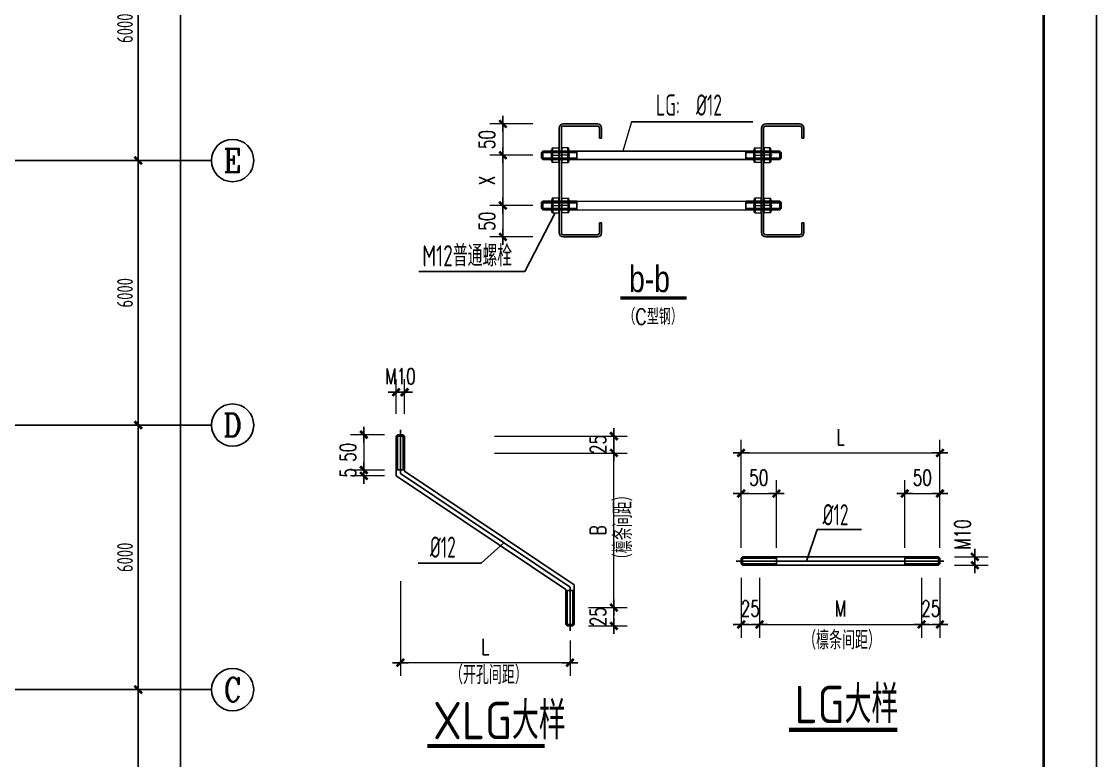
# Model space of a CAD drawing. Extents: x -1389621 to 57380, y -92505 to 283644.
# Drawn here: x -117136 to -92734, y 87460 to 104219 of the extents above; entities that cross this region are included whole.
import ezdxf
from ezdxf.enums import TextEntityAlignment as Align

# ---------------------------------------------------------------- set-up
doc = ezdxf.new("R2010")
doc.units = 0
doc.header["$LTSCALE"] = 100
doc.header["$MEASUREMENT"] = 0
for name, pattern in [('ACAD_ISO04W100', [30, 24, -3, 0, -3]), ('CENTER2', [28.575, 19.05, -3.175, 3.175, -3.175]), ('DOTE', [2.42, 2, -0.2, 0.02, -0.2])]:
    doc.linetypes.add(name, pattern=pattern)
doc.layers.get('0').update_dxf_attribs({"linetype": 'CONTINUOUS'})
doc.layers.get('Defpoints').update_dxf_attribs({"linetype": 'CONTINUOUS'})
for name, color, linetype in [('08', 3, 'CONTINUOUS'), ('AXIS', 3, 'CONTINUOUS'), ('AXIS_TEXT', 7, 'CONTINUOUS'), ('BORDER', 7, 'CONTINUOUS'), ('DIM', 3, 'CONTINUOUS'), ('DOTE', 1, 'DOTE'), ('TDB_中实线', 7, 'CONTINUOUS'), ('TDB_中心线', 4, 'ACAD_ISO04W100'), ('TDB_文字', 3, 'CONTINUOUS'), ('TDB_细实线', 1, 'CONTINUOUS')]:
    doc.layers.add(name, color=color, linetype=linetype)
doc.layers.add('PUB_TEXT', color=7, linetype='CONTINUOUS', lineweight=15)
doc.styles.add('_HZTXT', font='txt.shx', dxfattribs={"width": 0.7, "bigfont": 'HZTXT.shx'})
doc.styles.add('_TCH_AXIS', font='COMPLEX', dxfattribs={"bigfont": 'GBCBIG'})
doc.styles.add('COMPLEX', font='COMPLEX')
doc.styles.add('DIM_FONT', font='SIMPLEX', dxfattribs={"width": 0.7, "bigfont": 'GBCBIG'})
doc.styles.add('GBHZ', font='gbenor.shx', dxfattribs={"bigfont": 'gbcbig.shx'})
doc.styles.add('TDB_仿宋字', font='FSGB2312.ttf', dxfattribs={"width": 0.8})
doc.styles.add('TDB_尺寸文字', font='simplex.shx', dxfattribs={"width": 0.65, "bigfont": 'hzdx.shx'})
doc.styles.add('TDB_文字', font='gbxwxt.shx', dxfattribs={"width": 0.8, "bigfont": 'hzdx.shx'})
doc.styles.add('TSSD_Dimension', font='tssdeng.shx', dxfattribs={"width": 0.7, "bigfont": 'hztxt.shx'})
doc.styles.add('TSSD_REIN', font='Tssdeng.shx', dxfattribs={"width": 0.7, "bigfont": 'hztxt.shx'})
doc.dimstyles.new('dimn', dxfattribs={"dimtxt": 300, "dimasz": 1, "dimexe": 250, "dimexo": 300, "dimgap": 150, "dimtad": 1, "dimdec": 0, "dimzin": 0, "dimdsep": 46, "dimtxsty": 'DIM_FONT', "dimblk": '_DIMX', "dimcen": 1, "dimclrt": 7, "dimadec": 1, "dimazin": 0, "dimtfac": 1, "dimtdec": 0, "dimtix": 1, "dimtmove": 2, "dimatfit": 3, "dimfxl": 0, "dimtolj": 1, "dimtzin": 0, "dimarcsym": 0})
doc.dimstyles.new('TSSD_100_100', dxfattribs={"dimtxt": 300, "dimasz": 100, "dimexe": 100, "dimexo": 250, "dimgap": 100, "dimtad": 1, "dimdec": 0, "dimzin": 0, "dimdsep": 46, "dimtxsty": 'TSSD_Dimension', "dimblk": 'ARCHTICK', "dimblk1": 'ARCHTICK', "dimblk2": 'ARCHTICK', "dimcen": 0, "dimdle": 100, "dimclrt": 7, "dimadec": 0, "dimazin": 0, "dimtfac": 1, "dimtdec": 0, "dimtix": 1, "dimtmove": 2, "dimatfit": 3, "dimfxl": 0, "dimtolj": 1, "dimtzin": 0, "dimarcsym": 0})

# ---------------------------------------------------------------- blocks, each defined once
blk = doc.blocks.new('_ArchTick')
at = {"color": 0, "linetype": 'ByBlock'}
blk.add_lwpolyline([(-0.71, -0.71, 0.5, 0.5, 0), (0.71, 0.71, 0.5, 0.5, 0)], format="xyseb", dxfattribs=at)
blk = doc.blocks.new('*D140')
at = {"layer": 'Defpoints', "color": 0, "ltscale": 100}
for p in [(-116580, 89067), (-114487, 89067), (-116580, 83067)]:
    blk.add_point(p, dxfattribs=at)
at = {"layer": 'DIM', "color": 0, "lineweight": -2, "ltscale": 100}
for p, q in [((-114487, 82947), (-114487, 89187)), ((-116280, 89067), (-114367, 89067)), ((-116280, 83067), (-114367, 83067))]:
    blk.add_line(p, q, dxfattribs=at)
at = {"layer": 'DIM', "color": 0, "lineweight": -2, "ltscale": 100, "xscale": 120, "yscale": 120, "zscale": 120}
for p, rotation in [((-114487, 89067), 90), ((-114487, 83067), 270)]:
    blk.add_blockref('_ArchTick', p, dxfattribs=dict(at, rotation=rotation))
at = {"layer": 'DIM', "color": 7, "ltscale": 100, "insert": (-114787, 86067), "char_height": 360, "attachment_point": 5, "rotation": 90, "style": 'TSSD_Dimension'}
blk.add_mtext('\\A1;6000', dxfattribs=at)
blk = doc.blocks.new('*D141')
at = {"layer": 'Defpoints', "color": 0, "ltscale": 100}
for p in [(-116580, 95067), (-114487, 95067), (-116580, 89067)]:
    blk.add_point(p, dxfattribs=at)
at = {"layer": 'DIM', "color": 0, "lineweight": -2, "ltscale": 100}
for p, q in [((-114487, 88947), (-114487, 95187)), ((-116280, 95067), (-114367, 95067)), ((-116280, 89067), (-114367, 89067))]:
    blk.add_line(p, q, dxfattribs=at)
at = {"layer": 'DIM', "color": 0, "lineweight": -2, "ltscale": 100, "xscale": 120, "yscale": 120, "zscale": 120}
for p, rotation in [((-114487, 95067), 90), ((-114487, 89067), 270)]:
    blk.add_blockref('_ArchTick', p, dxfattribs=dict(at, rotation=rotation))
at = {"layer": 'DIM', "color": 7, "ltscale": 100, "insert": (-114787, 92067), "char_height": 360, "attachment_point": 5, "rotation": 90, "style": 'TSSD_Dimension'}
blk.add_mtext('\\A1;6000', dxfattribs=at)
blk = doc.blocks.new('*D142')
at = {"layer": 'Defpoints', "color": 0, "ltscale": 100}
for p in [(-116580, 101067), (-114487, 101067), (-116580, 95067)]:
    blk.add_point(p, dxfattribs=at)
at = {"layer": 'DIM', "color": 0, "lineweight": -2, "ltscale": 100}
for p, q in [((-116280, 101067), (-114367, 101067)), ((-114487, 94947), (-114487, 101187)), ((-116280, 95067), (-114367, 95067))]:
    blk.add_line(p, q, dxfattribs=at)
at = {"layer": 'DIM', "color": 0, "lineweight": -2, "ltscale": 100, "xscale": 120, "yscale": 120, "zscale": 120}
for p, rotation in [((-114487, 101067), 90), ((-114487, 95067), 270)]:
    blk.add_blockref('_ArchTick', p, dxfattribs=dict(at, rotation=rotation))
at = {"layer": 'DIM', "color": 7, "ltscale": 100, "insert": (-114787, 98067), "char_height": 360, "attachment_point": 5, "rotation": 90, "style": 'TSSD_Dimension'}
blk.add_mtext('\\A1;6000', dxfattribs=at)
blk = doc.blocks.new('*D143')
at = {"layer": 'Defpoints', "color": 0, "ltscale": 100}
for p in [(-116580, 107067), (-114487, 107067), (-116580, 101067)]:
    blk.add_point(p, dxfattribs=at)
at = {"layer": 'DIM', "color": 0, "lineweight": -2, "ltscale": 100}
for p, q in [((-114487, 100947), (-114487, 107187)), ((-116280, 107067), (-114367, 107067)), ((-116280, 101067), (-114367, 101067))]:
    blk.add_line(p, q, dxfattribs=at)
at = {"layer": 'DIM', "color": 0, "lineweight": -2, "ltscale": 100, "xscale": 120, "yscale": 120, "zscale": 120}
for p, rotation in [((-114487, 107067), 90), ((-114487, 101067), 270)]:
    blk.add_blockref('_ArchTick', p, dxfattribs=dict(at, rotation=rotation))
at = {"layer": 'DIM', "color": 7, "ltscale": 100, "insert": (-114787, 104067), "char_height": 360, "attachment_point": 5, "rotation": 90, "style": 'TSSD_Dimension'}
blk.add_mtext('\\A1;6000', dxfattribs=at)
blk = doc.blocks.new('*D151')
at = {"layer": 'Defpoints', "color": 0, "ltscale": 100}
for p in [(-116820, 149067), (-113527, 149067), (-116820, 77067)]:
    blk.add_point(p, dxfattribs=at)
at = {"layer": 'DIM', "color": 0, "lineweight": -2, "ltscale": 100}
for p, q in [((-113527, 76947), (-113527, 149187)), ((-116520, 149067), (-113407, 149067)), ((-116520, 77067), (-113407, 77067))]:
    blk.add_line(p, q, dxfattribs=at)
at = {"layer": 'DIM', "color": 0, "lineweight": -2, "ltscale": 100, "xscale": 120, "yscale": 120, "zscale": 120}
for p, rotation in [((-113527, 149067), 90), ((-113527, 77067), 270)]:
    blk.add_blockref('_ArchTick', p, dxfattribs=dict(at, rotation=rotation))
at = {"layer": 'DIM', "color": 7, "ltscale": 100, "insert": (-113827, 113067), "char_height": 360, "attachment_point": 5, "rotation": 90, "style": 'TSSD_Dimension'}
blk.add_mtext('\\A1;72000', dxfattribs=at)
blk = doc.blocks.new('_AXISO')
blk.add_circle((0, 0), 0.5)
at = {"layer": 'AXIS_TEXT', "style": 'COMPLEX', "width": 1.041667}
blk.add_attdef('A', text='', height=0.56, dxfattribs=at).set_placement((-0.25, -0.28), (0.25, -0.28), align=Align.FIT)
blk = doc.blocks.new('_DIMX')
blk.add_line((-150, 0), (150, 0))
at = {"const_width": 50}
blk.add_lwpolyline([(-70, -70), (70, 70)], dxfattribs=at)
blk = doc.blocks.new('*D2134')
at = {"layer": 'AXIS', "color": 0, "linetype": 'Continuous', "lineweight": -2, "ltscale": 100}
for p, q in [((643758, -417206), (643758, -415927)), ((644425, -417206), (644425, -415927)), ((643757, -416177), (643756, -416177)), ((643758, -416177), (644425, -416177)), ((644426, -416177), (644427, -416177))]:
    blk.add_line(p, q, dxfattribs=at)
at = {"layer": 'Defpoints', "color": 0, "linetype": 'Continuous', "ltscale": 100}
for p in [(644425, -416177), (643758, -417506), (644425, -417506)]:
    blk.add_point(p, dxfattribs=at)
at = {"layer": 'AXIS', "color": 0, "linetype": 'Continuous', "lineweight": -2, "ltscale": 100, "xscale": 1.00005, "yscale": 1.00005, "zscale": 1.00005}
blk.add_blockref('_DIMX', (643758, -416177), dxfattribs=at)
at = {"layer": 'AXIS', "color": 0, "linetype": 'Continuous', "lineweight": -2, "ltscale": 100, "xscale": 1.00005, "yscale": 1.00005, "zscale": 1.00005, "rotation": 180}
blk.add_blockref('_DIMX', (644425, -416177), dxfattribs=at)
at = {"layer": 'AXIS', "color": 7, "linetype": 'Continuous', "ltscale": 100, "insert": (644092, -415877), "char_height": 300, "attachment_point": 5, "style": 'DIM_FONT'}
blk.add_mtext('\\A1;50', dxfattribs=at)
blk = doc.blocks.new('*D2135')
at = {"layer": 'AXIS', "color": 0, "linetype": 'Continuous', "lineweight": -2, "ltscale": 100}
for p, q in [((643758, -416440), (643758, -415161)), ((647518, -416440), (647518, -415161)), ((643759, -415411), (647517, -415411))]:
    blk.add_line(p, q, dxfattribs=at)
at = {"layer": 'Defpoints', "color": 0, "linetype": 'Continuous', "ltscale": 100}
for p in [(647518, -415411), (643758, -416740), (647518, -416740)]:
    blk.add_point(p, dxfattribs=at)
at = {"layer": 'AXIS', "color": 0, "linetype": 'Continuous', "lineweight": -2, "ltscale": 100, "xscale": 1.00005, "yscale": 1.00005, "zscale": 1.00005, "rotation": 180}
blk.add_blockref('_DIMX', (643758, -415411), dxfattribs=at)
at = {"layer": 'AXIS', "color": 0, "linetype": 'Continuous', "lineweight": -2, "ltscale": 100, "xscale": 1.00005, "yscale": 1.00005, "zscale": 1.00005}
blk.add_blockref('_DIMX', (647518, -415411), dxfattribs=at)
at = {"layer": 'AXIS', "color": 7, "linetype": 'Continuous', "ltscale": 100, "insert": (645638, -415111), "char_height": 300, "attachment_point": 5, "style": 'DIM_FONT'}
blk.add_mtext('\\A1;L', dxfattribs=at)
blk = doc.blocks.new('*D2136')
at = {"layer": 'AXIS', "color": 0, "linetype": 'Continuous', "lineweight": -2, "ltscale": 100}
for p, q in [((646851, -417206), (646851, -415927)), ((647518, -417206), (647518, -415927)), ((646850, -416177), (646849, -416177)), ((646851, -416177), (647518, -416177)), ((647519, -416177), (647520, -416177))]:
    blk.add_line(p, q, dxfattribs=at)
at = {"layer": 'Defpoints', "color": 0, "linetype": 'Continuous', "ltscale": 100}
for p in [(647518, -416177), (646851, -417506), (647518, -417506)]:
    blk.add_point(p, dxfattribs=at)
at = {"layer": 'AXIS', "color": 0, "linetype": 'Continuous', "lineweight": -2, "ltscale": 100, "xscale": 1.00005, "yscale": 1.00005, "zscale": 1.00005}
blk.add_blockref('_DIMX', (646851, -416177), dxfattribs=at)
at = {"layer": 'AXIS', "color": 0, "linetype": 'Continuous', "lineweight": -2, "ltscale": 100, "xscale": 1.00005, "yscale": 1.00005, "zscale": 1.00005, "rotation": 180}
blk.add_blockref('_DIMX', (647518, -416177), dxfattribs=at)
at = {"layer": 'AXIS', "color": 7, "linetype": 'Continuous', "ltscale": 100, "insert": (647184, -415877), "char_height": 300, "attachment_point": 5, "style": 'DIM_FONT'}
blk.add_mtext('\\A1;50', dxfattribs=at)
blk = doc.blocks.new('*D2137')
at = {"layer": 'AXIS', "color": 0, "linetype": 'Continuous', "lineweight": -2, "ltscale": 100}
for p, q in [((643758, -417767), (643758, -418901)), ((644105, -417767), (644105, -418901)), ((643757, -418651), (643756, -418651)), ((643758, -418651), (644105, -418651)), ((644106, -418651), (644107, -418651))]:
    blk.add_line(p, q, dxfattribs=at)
at = {"layer": 'Defpoints', "color": 0, "linetype": 'Continuous', "ltscale": 100}
for p in [(643758, -417467), (644105, -417467), (644105, -418651)]:
    blk.add_point(p, dxfattribs=at)
at = {"layer": 'AXIS', "color": 0, "linetype": 'Continuous', "lineweight": -2, "ltscale": 100, "xscale": 1.00005, "yscale": 1.00005, "zscale": 1.00005}
blk.add_blockref('_DIMX', (643758, -418651), dxfattribs=at)
at = {"layer": 'AXIS', "color": 0, "linetype": 'Continuous', "lineweight": -2, "ltscale": 100, "xscale": 1.00005, "yscale": 1.00005, "zscale": 1.00005, "rotation": 180}
blk.add_blockref('_DIMX', (644105, -418651), dxfattribs=at)
at = {"layer": 'AXIS', "color": 7, "linetype": 'Continuous', "ltscale": 100, "insert": (643932, -418351), "char_height": 300, "attachment_point": 5, "style": 'DIM_FONT'}
blk.add_mtext('\\A1;25', dxfattribs=at)
blk = doc.blocks.new('*D2138')
at = {"layer": 'AXIS', "color": 0, "linetype": 'Continuous', "lineweight": -2, "ltscale": 100}
for p, q in [((644105, -417767), (644105, -418901)), ((647171, -417767), (647171, -418901)), ((644106, -418651), (647170, -418651))]:
    blk.add_line(p, q, dxfattribs=at)
at = {"layer": 'Defpoints', "color": 0, "linetype": 'Continuous', "ltscale": 100}
for p in [(644105, -417467), (647171, -417467), (647171, -418651)]:
    blk.add_point(p, dxfattribs=at)
at = {"layer": 'AXIS', "color": 0, "linetype": 'Continuous', "lineweight": -2, "ltscale": 100, "xscale": 1.00005, "yscale": 1.00005, "zscale": 1.00005, "rotation": 180}
blk.add_blockref('_DIMX', (644105, -418651), dxfattribs=at)
at = {"layer": 'AXIS', "color": 0, "linetype": 'Continuous', "lineweight": -2, "ltscale": 100, "xscale": 1.00005, "yscale": 1.00005, "zscale": 1.00005}
blk.add_blockref('_DIMX', (647171, -418651), dxfattribs=at)
at = {"layer": 'AXIS', "color": 7, "linetype": 'Continuous', "ltscale": 100, "insert": (645638, -418351), "char_height": 300, "attachment_point": 5, "style": 'DIM_FONT'}
blk.add_mtext('\\A1;M', dxfattribs=at)
blk = doc.blocks.new('*D2139')
at = {"layer": 'AXIS', "color": 0, "linetype": 'Continuous', "lineweight": -2, "ltscale": 100}
for p, q in [((647171, -417767), (647171, -418901)), ((647518, -417767), (647518, -418901)), ((647170, -418651), (647169, -418651)), ((647171, -418651), (647518, -418651)), ((647519, -418651), (647520, -418651))]:
    blk.add_line(p, q, dxfattribs=at)
at = {"layer": 'Defpoints', "color": 0, "linetype": 'Continuous', "ltscale": 100}
for p in [(647171, -417467), (647518, -417467), (647518, -418651)]:
    blk.add_point(p, dxfattribs=at)
at = {"layer": 'AXIS', "color": 0, "linetype": 'Continuous', "lineweight": -2, "ltscale": 100, "xscale": 1.00005, "yscale": 1.00005, "zscale": 1.00005}
blk.add_blockref('_DIMX', (647171, -418651), dxfattribs=at)
at = {"layer": 'AXIS', "color": 0, "linetype": 'Continuous', "lineweight": -2, "ltscale": 100, "xscale": 1.00005, "yscale": 1.00005, "zscale": 1.00005, "rotation": 180}
blk.add_blockref('_DIMX', (647518, -418651), dxfattribs=at)
at = {"layer": 'AXIS', "color": 7, "linetype": 'Continuous', "ltscale": 100, "insert": (647344, -418351), "char_height": 300, "attachment_point": 5, "style": 'DIM_FONT'}
blk.add_mtext('\\A1;25', dxfattribs=at)
blk = doc.blocks.new('*D2140')
at = {"layer": 'AXIS', "color": 0, "linetype": 'Continuous', "lineweight": -2, "ltscale": 100}
for p, q in [((647791, -417373), (648427, -417373)), ((648177, -417372), (648177, -417371)), ((648177, -417373), (648177, -417533)), ((647791, -417533), (648427, -417533)), ((648177, -417534), (648177, -417535))]:
    blk.add_line(p, q, dxfattribs=at)
at = {"layer": 'Defpoints', "color": 0, "linetype": 'Continuous', "ltscale": 100}
for p in [(647491, -417373), (647491, -417533), (648177, -417533)]:
    blk.add_point(p, dxfattribs=at)
at = {"layer": 'AXIS', "color": 0, "linetype": 'Continuous', "lineweight": -2, "ltscale": 100, "xscale": 1.00005, "yscale": 1.00005, "zscale": 1.00005}
for p, rotation in [((648177, -417373), 270), ((648177, -417533), 90)]:
    blk.add_blockref('_DIMX', p, dxfattribs=dict(at, rotation=rotation))
at = {"layer": 'AXIS', "color": 7, "linetype": 'Continuous', "ltscale": 100, "insert": (647944, -416952), "char_height": 300, "attachment_point": 5, "rotation": 90, "style": 'DIM_FONT'}
blk.add_mtext('\\A1;M10', dxfattribs=at)
blk = doc.blocks.new('*D2142')
at = {"layer": 'AXIS', "color": 0, "linetype": 'Continuous', "lineweight": -2, "ltscale": 100}
for p, q in [((643356, -424856), (643356, -426644)), ((646563, -425972), (646563, -426644)), ((646562, -426394), (643357, -426394))]:
    blk.add_line(p, q, dxfattribs=at)
at = {"layer": 'Defpoints', "color": 0, "linetype": 'Continuous', "ltscale": 100}
for p in [(643356, -424556), (646563, -425672), (643356, -426394)]:
    blk.add_point(p, dxfattribs=at)
at = {"layer": 'AXIS', "color": 0, "linetype": 'Continuous', "lineweight": -2, "ltscale": 100, "xscale": 1.00005, "yscale": 1.00005, "zscale": 1.00005, "rotation": 180}
blk.add_blockref('_DIMX', (643356, -426394), dxfattribs=at)
at = {"layer": 'AXIS', "color": 0, "linetype": 'Continuous', "lineweight": -2, "ltscale": 100, "xscale": 1.00005, "yscale": 1.00005, "zscale": 1.00005}
blk.add_blockref('_DIMX', (646563, -426394), dxfattribs=at)
at = {"layer": 'AXIS', "color": 7, "linetype": 'Continuous', "ltscale": 100, "insert": (644960, -426094), "char_height": 300, "attachment_point": 5, "style": 'DIM_FONT'}
blk.add_mtext('\\A1;L', dxfattribs=at)
blk = doc.blocks.new('*D2143')
at = {"layer": 'AXIS', "color": 0, "linetype": 'Continuous', "lineweight": -2, "ltscale": 100}
for p, q in [((646910, -425352), (647643, -425352)), ((647393, -425351), (647393, -425350)), ((647393, -425699), (647393, -425352)), ((646910, -425699), (647643, -425699)), ((647393, -425700), (647393, -425701))]:
    blk.add_line(p, q, dxfattribs=at)
at = {"layer": 'Defpoints', "color": 0, "linetype": 'Continuous', "ltscale": 100}
for p in [(646610, -425352), (647393, -425352), (646610, -425699)]:
    blk.add_point(p, dxfattribs=at)
at = {"layer": 'AXIS', "color": 0, "linetype": 'Continuous', "lineweight": -2, "ltscale": 100, "xscale": 1.00005, "yscale": 1.00005, "zscale": 1.00005}
for p, rotation in [((647393, -425352), 270), ((647393, -425699), 90)]:
    blk.add_blockref('_DIMX', p, dxfattribs=dict(at, rotation=rotation))
at = {"layer": 'AXIS', "color": 7, "linetype": 'Continuous', "ltscale": 100, "insert": (647093, -425526), "char_height": 300, "attachment_point": 5, "rotation": 90, "style": 'DIM_FONT'}
blk.add_mtext('\\A1;25', dxfattribs=at)
blk = doc.blocks.new('*D2144')
at = {"layer": 'AXIS', "color": 0, "linetype": 'Continuous', "lineweight": -2, "ltscale": 100}
for p, q in [((645137, -422433), (647643, -422433)), ((647393, -425351), (647393, -422434)), ((646910, -425352), (647643, -425352))]:
    blk.add_line(p, q, dxfattribs=at)
at = {"layer": 'Defpoints', "color": 0, "linetype": 'Continuous', "ltscale": 100}
for p in [(644837, -422433), (647393, -422433), (646610, -425352)]:
    blk.add_point(p, dxfattribs=at)
at = {"layer": 'AXIS', "color": 0, "linetype": 'Continuous', "lineweight": -2, "ltscale": 100, "xscale": 1.00005, "yscale": 1.00005, "zscale": 1.00005}
for p, rotation in [((647393, -422433), 90), ((647393, -425352), 270)]:
    blk.add_blockref('_DIMX', p, dxfattribs=dict(at, rotation=rotation))
at = {"layer": 'AXIS', "color": 7, "linetype": 'Continuous', "ltscale": 100, "insert": (647093, -423893), "char_height": 300, "attachment_point": 5, "rotation": 90, "style": 'DIM_FONT'}
blk.add_mtext('\\A1;B', dxfattribs=at)
blk = doc.blocks.new('*D2145')
at = {"layer": 'AXIS', "color": 0, "linetype": 'Continuous', "lineweight": -2, "ltscale": 100}
for p, q in [((645137, -422113), (647643, -422113)), ((647393, -422112), (647393, -422111)), ((647393, -422433), (647393, -422113)), ((645137, -422433), (647643, -422433)), ((647393, -422434), (647393, -422435))]:
    blk.add_line(p, q, dxfattribs=at)
at = {"layer": 'Defpoints', "color": 0, "linetype": 'Continuous', "ltscale": 100}
for p in [(644837, -422113), (647393, -422113), (644837, -422433)]:
    blk.add_point(p, dxfattribs=at)
at = {"layer": 'AXIS', "color": 0, "linetype": 'Continuous', "lineweight": -2, "ltscale": 100, "xscale": 1.00005, "yscale": 1.00005, "zscale": 1.00005}
for p, rotation in [((647393, -422113), 270), ((647393, -422433), 90)]:
    blk.add_blockref('_DIMX', p, dxfattribs=dict(at, rotation=rotation))
at = {"layer": 'AXIS', "color": 7, "linetype": 'Continuous', "ltscale": 100, "insert": (647093, -422273), "char_height": 300, "attachment_point": 5, "rotation": 90, "style": 'DIM_FONT'}
blk.add_mtext('\\A1;25', dxfattribs=at)
blk = doc.blocks.new('*D2146')
at = {"layer": 'AXIS', "color": 0, "linetype": 'Continuous', "lineweight": -2, "ltscale": 100}
for p, q in [((643276, -421696), (643276, -421035)), ((643436, -421696), (643436, -421035)), ((643275, -421285), (643274, -421285)), ((643276, -421285), (643436, -421285)), ((643437, -421285), (643438, -421285))]:
    blk.add_line(p, q, dxfattribs=at)
at = {"layer": 'Defpoints', "color": 0, "linetype": 'Continuous', "ltscale": 100}
for p in [(643436, -421285), (643276, -421996), (643436, -421996)]:
    blk.add_point(p, dxfattribs=at)
at = {"layer": 'AXIS', "color": 0, "linetype": 'Continuous', "lineweight": -2, "ltscale": 100, "xscale": 1.00005, "yscale": 1.00005, "zscale": 1.00005}
blk.add_blockref('_DIMX', (643276, -421285), dxfattribs=at)
at = {"layer": 'AXIS', "color": 0, "linetype": 'Continuous', "lineweight": -2, "ltscale": 100, "xscale": 1.00005, "yscale": 1.00005, "zscale": 1.00005, "rotation": 180}
blk.add_blockref('_DIMX', (643436, -421285), dxfattribs=at)
at = {"layer": 'AXIS', "color": 7, "linetype": 'Continuous', "ltscale": 100, "insert": (643356, -420985), "char_height": 300, "attachment_point": 5, "style": 'DIM_FONT'}
blk.add_mtext('\\A1;M10', dxfattribs=at)
blk = doc.blocks.new('*D2147')
at = {"layer": 'AXIS', "color": 0, "linetype": 'Continuous', "lineweight": -2, "ltscale": 100}
for p, q in [((643058, -422087), (642415, -422087)), ((642665, -422086), (642665, -422085)), ((642665, -422087), (642665, -422754)), ((643058, -422754), (642415, -422754)), ((642665, -422755), (642665, -422756))]:
    blk.add_line(p, q, dxfattribs=at)
at = {"layer": 'Defpoints', "color": 0, "linetype": 'Continuous', "ltscale": 100}
for p in [(643358, -422087), (642665, -422754), (643358, -422754)]:
    blk.add_point(p, dxfattribs=at)
at = {"layer": 'AXIS', "color": 0, "linetype": 'Continuous', "lineweight": -2, "ltscale": 100, "xscale": 1.00005, "yscale": 1.00005, "zscale": 1.00005}
for p, rotation in [((642665, -422087), 270), ((642665, -422754), 90)]:
    blk.add_blockref('_DIMX', p, dxfattribs=dict(at, rotation=rotation))
at = {"layer": 'AXIS', "color": 7, "linetype": 'Continuous', "ltscale": 100, "insert": (642365, -422420), "char_height": 300, "attachment_point": 5, "rotation": 90, "style": 'DIM_FONT'}
blk.add_mtext('\\A1;50', dxfattribs=at)
blk = doc.blocks.new('*D2148')
at = {"layer": 'AXIS', "color": 0, "linetype": 'Continuous', "lineweight": -2, "ltscale": 100}
for p, q in [((643058, -422754), (642415, -422754)), ((642665, -422753), (642665, -422752)), ((642665, -422754), (642665, -422863)), ((643058, -422863), (642415, -422863)), ((642665, -422864), (642665, -422865))]:
    blk.add_line(p, q, dxfattribs=at)
at = {"layer": 'Defpoints', "color": 0, "linetype": 'Continuous', "ltscale": 100}
for p in [(643358, -422754), (642665, -422863), (643358, -422863)]:
    blk.add_point(p, dxfattribs=at)
at = {"layer": 'AXIS', "color": 0, "linetype": 'Continuous', "lineweight": -2, "ltscale": 100, "xscale": 1.00005, "yscale": 1.00005, "zscale": 1.00005}
for p, rotation in [((642665, -422754), 270), ((642665, -422863), 90)]:
    blk.add_blockref('_DIMX', p, dxfattribs=dict(at, rotation=rotation))
at = {"layer": 'AXIS', "color": 7, "linetype": 'Continuous', "ltscale": 100, "insert": (642365, -422808), "char_height": 300, "attachment_point": 5, "rotation": 90, "style": 'DIM_FONT'}
blk.add_mtext('\\A1;5', dxfattribs=at)
blk = doc.blocks.new('*D2150')
at = {"layer": 'AXIS', "color": 0, "linetype": 'Continuous', "lineweight": -2, "ltscale": 100}
for p, q in [((633636, -423259), (632817, -423259)), ((633067, -423258), (633067, -423257)), ((633067, -423259), (633067, -423852)), ((633636, -423852), (632817, -423852)), ((633067, -423853), (633067, -423854))]:
    blk.add_line(p, q, dxfattribs=at)
at = {"layer": 'Defpoints', "color": 0, "linetype": 'Continuous', "ltscale": 100}
for p in [(633936, -423259), (633067, -423852), (633936, -423852)]:
    blk.add_point(p, dxfattribs=at)
at = {"layer": 'AXIS', "color": 0, "linetype": 'Continuous', "lineweight": -2, "ltscale": 100, "xscale": 1.00005, "yscale": 1.00005, "zscale": 1.00005}
for p, rotation in [((633067, -423259), 270), ((633067, -423852), 90)]:
    blk.add_blockref('_DIMX', p, dxfattribs=dict(at, rotation=rotation))
at = {"layer": 'AXIS', "color": 7, "linetype": 'Continuous', "ltscale": 100, "insert": (632767, -423555), "char_height": 300, "attachment_point": 5, "rotation": 90, "style": 'DIM_FONT'}
blk.add_mtext('\\A1;50', dxfattribs=at)
blk = doc.blocks.new('*D2151')
at = {"layer": 'AXIS', "color": 0, "linetype": 'Continuous', "lineweight": -2, "ltscale": 100}
for p, q in [((633636, -423852), (632817, -423852)), ((633067, -423853), (633067, -424799)), ((633636, -424800), (632817, -424800))]:
    blk.add_line(p, q, dxfattribs=at)
at = {"layer": 'Defpoints', "color": 0, "linetype": 'Continuous', "ltscale": 100}
for p in [(633936, -423852), (633067, -424800), (633936, -424800)]:
    blk.add_point(p, dxfattribs=at)
at = {"layer": 'AXIS', "color": 0, "linetype": 'Continuous', "lineweight": -2, "ltscale": 100, "xscale": 1.00005, "yscale": 1.00005, "zscale": 1.00005}
for p, rotation in [((633067, -423852), 90), ((633067, -424800), 270)]:
    blk.add_blockref('_DIMX', p, dxfattribs=dict(at, rotation=rotation))
at = {"layer": 'AXIS', "color": 7, "linetype": 'Continuous', "ltscale": 100, "insert": (632767, -424326), "char_height": 300, "attachment_point": 5, "rotation": 90, "style": 'DIM_FONT'}
blk.add_mtext('\\A1;X', dxfattribs=at)
blk = doc.blocks.new('*D2152')
at = {"layer": 'AXIS', "color": 0, "linetype": 'Continuous', "lineweight": -2, "ltscale": 100}
for p, q in [((633636, -424800), (632817, -424800)), ((633067, -424799), (633067, -424798)), ((633067, -424800), (633067, -425393)), ((633636, -425393), (632817, -425393)), ((633067, -425394), (633067, -425395))]:
    blk.add_line(p, q, dxfattribs=at)
at = {"layer": 'Defpoints', "color": 0, "linetype": 'Continuous', "ltscale": 100}
for p in [(633936, -424800), (633067, -425393), (633936, -425393)]:
    blk.add_point(p, dxfattribs=at)
at = {"layer": 'AXIS', "color": 0, "linetype": 'Continuous', "lineweight": -2, "ltscale": 100, "xscale": 1.00005, "yscale": 1.00005, "zscale": 1.00005}
for p, rotation in [((633067, -424800), 270), ((633067, -425393), 90)]:
    blk.add_blockref('_DIMX', p, dxfattribs=dict(at, rotation=rotation))
at = {"layer": 'AXIS', "color": 7, "linetype": 'Continuous', "ltscale": 100, "insert": (632767, -425097), "char_height": 300, "attachment_point": 5, "rotation": 90, "style": 'DIM_FONT'}
blk.add_mtext('\\A1;50', dxfattribs=at)
blk = doc.blocks.new('A$C0C871F26')
at = {"layer": 'TDB_中实线', "ltscale": 100}
for p, q in [((150, 3282.5), (176.7, 3309.1)), ((150, 3175.8), (150, 3282.5)), ((176.7, 3149.1), (176.7, 3309.1)), ((176.7, 3309.1), (816.7, 3309.1)), ((816.7, 3282.5), (176.7, 3282.5)), ((816.7, 3309.1), (3242.8, 3309.1)), ((816.7, 3309.1), (816.7, 3149.1)), ((816.7, 3175.8), (816.7, 3282.5)), ((3882.9, 3309.1), (3242.8, 3309.1)), ((3242.8, 3309.1), (3242.8, 3149.1)), ((3242.8, 3175.8), (3242.8, 3282.5)), ((3242.8, 3282.5), (3882.9, 3282.5)), ((3882.9, 3149.1), (3882.9, 3309.1)), ((3909.5, 3282.5), (3882.9, 3309.1)), ((3909.5, 3175.8), (3909.5, 3282.5)), ((176.7, 3149.1), (150, 3175.8)), ((176.7, 3175.8), (816.7, 3175.8)), ((816.7, 3149.1), (176.7, 3149.1)), ((816.7, 3149.1), (3242.8, 3149.1)), ((3882.9, 3175.8), (3242.8, 3175.8)), ((3242.8, 3149.1), (3882.9, 3149.1)), ((3882.9, 3149.1), (3909.5, 3175.8))]:
    blk.add_line(p, q, dxfattribs=at)
at = {"layer": 'TDB_中心线', "ltscale": 20}
blk.add_line((57.3, 3229.1), (3982.6, 3229.1), dxfattribs=at)
at = {"layer": 'TDB_文字', "color": 3}
for p, q in [((1383.5, 3229.1), (1585.9, 3823.6)), ((1585.9, 3823.6), (2426.5, 3823.6))]:
    blk.add_line(p, q, dxfattribs=at)
at = {"layer": 'TDB_文字', "color": 3, "const_width": 80}
blk.add_lwpolyline([(1052.3, 40), (3105.2, 40)], dxfattribs=at)
at = {"layer": '08', "style": 'GBHZ'}
blk.add_text('LG大样', height=707.95, dxfattribs=at).set_placement((1158.1, 166.3))
at = {"layer": 'TDB_中实线', "width": 0.7}
for s, height, style, p in [(' %%C12', 400.04, 'TDB_文字', (1539.2, 3904.6)), ('（檩条间距）', 350.04, '_HZTXT', (1323.3, 1560))]:
    blk.add_text(s, height=height, dxfattribs=dict(at, style=style)).set_placement(p)
at = {"layer": 'AXIS', "linetype": 'Continuous'}
for base, p1, p2, text, picture, middle in [((3909.5, 5271), (150, 3942.3), (3909.5, 3942.3), 'L', '*D2135', (2029.8, 5571.1)), ((816.7, 4505.5), (150, 3176.7), (816.7, 3176.7), '50', '*D2134', (483.4, 4805.5)), ((3909.5, 4505.5), (3242.8, 3176.7), (3909.5, 3176.7), '50', '*D2136', (3576.2, 4805.5)), ((496.7, 2031.3), (150, 3215.6), (496.7, 3215.6), '25', '*D2137', (323.4, 2331.3)), ((3562.8, 2031.3), (496.7, 3215.6), (3562.8, 3215.6), 'M', '*D2138', (2029.8, 2331.3)), ((3909.5, 2031.3), (3562.8, 3215.6), (3909.5, 3215.6), '25', '*D2139', (3736.2, 2331.3))]:
    dim = blk.add_linear_dim(base=base, p1=p1, p2=p2, text=text, dimstyle='dimn', override={"dimscale": 1.00005, "dimlfac": 0.99995}, dxfattribs=at)
    dim.commit()
    dim.dimension.update_dxf_attribs({"geometry": picture, "text_midpoint": middle, "insert": (-643608.2, 420682.4)})
dim = blk.add_linear_dim(base=(4569.1, 3149.1), p1=(3882.9, 3309.1), p2=(3882.9, 3149.1), angle=90, text='M10', dimstyle='dimn', override={"dimscale": 1.00005, "dimlfac": 0.99995}, dxfattribs=at)
dim.commit()
dim.dimension.update_dxf_attribs({"geometry": '*D2140', "text_midpoint": (4335.7, 3730.8), "dimtype": 128, "insert": (-643608.2, 420682.4)})
blk = doc.blocks.new('A$C60616799')
at = {"layer": 'TDB_中实线', "ltscale": 100}
for p, q in [((1088.3, 5920.2), (1061.6, 5893.6)), ((1195, 5920.2), (1088.3, 5920.2)), ((1221.7, 5893.6), (1195, 5920.2)), ((1221.7, 5893.6), (1061.6, 5893.6)), ((1061.6, 5893.6), (1061.6, 5253.5)), ((1088.3, 5253.5), (1088.3, 5893.6)), ((1195, 5893.6), (1195, 5253.5)), ((1221.7, 5253.5), (1221.7, 5893.6)), ((1061.6, 5253.5), (1061.6, 5144.1)), ((1061.6, 5253.5), (1221.7, 5253.5)), ((1061.6, 5144.1), (4268.4, 2998.6)), ((1195, 5253.5), (1088.3, 5253.5)), ((1221.7, 5253.5), (1221.7, 5229.6)), ((1221.7, 5229.6), (4428.4, 3084)), ((4428.4, 2974.6), (4428.4, 3084)), ((4268.4, 2974.6), (4268.4, 2998.6)), ((4268.4, 2334.6), (4268.4, 2974.6)), ((4268.4, 2974.6), (4428.4, 2974.6)), ((4401.8, 2974.6), (4295.1, 2974.6)), ((4295.1, 2974.6), (4295.1, 2334.6)), ((4401.8, 2334.6), (4401.8, 2974.6)), ((4428.4, 2974.6), (4428.4, 2334.6)), ((4428.4, 2334.6), (4268.4, 2334.6)), ((4295.1, 2307.9), (4268.4, 2334.6)), ((4401.8, 2307.9), (4295.1, 2307.9)), ((4428.4, 2334.6), (4401.8, 2307.9))]:
    blk.add_line(p, q, dxfattribs=at)
at = {"layer": 'TDB_中心线', "ltscale": 20}
for p, q in [((1141.7, 6013), (1141.7, 5186.8)), ((1141.7, 5186.8), (4348.4, 3041.3)), ((4348.4, 2215.2), (4348.4, 3041.3))]:
    blk.add_line(p, q, dxfattribs=at)
at = {"layer": 'TDB_文字', "color": 3}
for p, q in [((2667.7, 3493.6), (3099.1, 3877.2)), ((1478.6, 3493.6), (2667.7, 3493.6))]:
    blk.add_line(p, q, dxfattribs=at)
at = {"layer": 'TDB_文字', "color": 3, "const_width": 80}
blk.add_lwpolyline([(1653.5, 40), (3869.8, 40)], dxfattribs=at)
at = {"layer": '08', "style": 'GBHZ'}
blk.add_text('XLG大样', height=707.95, dxfattribs=at).set_placement((1759.3, 166.3))
at = {"layer": 'TDB_中实线', "style": '_HZTXT', "width": 0.7}
blk.add_text('（檩条间距）', height=350.04, rotation=90, dxfattribs=at).set_placement((5521.7, 3437))
at = {"layer": 'TDB_中实线', "width": 0.7}
for s, height, style, p in [(' %%C12', 400.04, 'TDB_文字', (1547.9, 3596.1)), ('（开孔间距）', 350.04, '_HZTXT', (2079.2, 1209))]:
    blk.add_text(s, height=height, dxfattribs=dict(at, style=style)).set_placement(p)
at = {"layer": 'AXIS', "linetype": 'Continuous'}
for base, p1, p2, text, picture, middle in [((1221.7, 6722.3), (1061.6, 6011), (1221.7, 6011), 'M10', '*D2146', (1141.7, 7022.3)), ((1141.7, 1613), (4348.4, 2334.6), (1141.7, 3450.9), 'L', '*D2142', (2745, 1913))]:
    dim = blk.add_linear_dim(base=base, p1=p1, p2=p2, text=text, dimstyle='dimn', override={"dimscale": 1.00005, "dimlfac": 0.99995}, dxfattribs=at)
    dim.commit()
    dim.dimension.update_dxf_attribs({"geometry": picture, "text_midpoint": middle, "insert": (-642214.7, 428007)})
for base, p1, p2, text, picture, middle in [((450, 5253.5), (1143, 5920.2), (1143, 5253.5), '50', '*D2147', (150, 5586.9)), ((5177.9, 5893.6), (2622.4, 5573.5), (2622.4, 5893.6), '25', '*D2145', (4877.8, 5733.5)), ((5177.9, 5573.5), (4395.2, 2654.6), (2622.4, 5573.5), 'B', '*D2144', (4877.8, 4114.1)), ((450, 5144.1), (1143, 5253.5), (1143, 5144.1), '5', '*D2148', (150, 5198.8)), ((5177.9, 2654.6), (4395.2, 2307.9), (4395.2, 2654.6), '25', '*D2143', (4877.8, 2481.3))]:
    dim = blk.add_linear_dim(base=base, p1=p1, p2=p2, angle=90, text=text, dimstyle='dimn', override={"dimscale": 1.00005, "dimlfac": 0.99995}, dxfattribs=at)
    dim.commit()
    dim.dimension.update_dxf_attribs({"geometry": picture, "text_midpoint": middle, "insert": (-642214.7, 428007)})
blk = doc.blocks.new('A$C0EA84B07')
for p, q in [((2509.3, 3091.7), (2509.3, 3304.1)), ((2536, 3059.2), (2536, 3336.5)), ((2536, 3336.5), (2645.4, 3336.5)), ((2536, 3267.2), (2645.4, 3267.2)), ((2645.4, 3336.5), (2645.4, 3059.2)), ((2645.4, 3308.6), (2653.4, 3308.6)), ((2645.4, 3087.2), (2645.4, 3308.6)), ((2653.4, 3308.6), (2653.4, 3087.2)), ((2705.9, 3308.6), (2697.9, 3308.6)), ((2697.9, 3308.6), (2697.9, 3087.2)), ((2815.3, 3336.5), (2705.9, 3336.5)), ((2705.9, 3336.5), (2705.9, 3059.2)), ((2705.9, 3087.2), (2705.9, 3308.6)), ((2815.3, 3267.2), (2705.9, 3267.2)), ((2815.3, 3059.2), (2815.3, 3336.5)), ((2842, 3091.7), (2842, 3304.1)), ((6335.2, 3091.7), (6335.2, 3304.1)), ((6361.9, 3059.2), (6361.9, 3336.5)), ((6361.9, 3336.5), (6471.3, 3336.5)), ((6361.9, 3267.2), (6471.3, 3267.2)), ((6471.3, 3336.5), (6471.3, 3059.2)), ((6471.3, 3308.6), (6479.3, 3308.6)), ((6471.3, 3087.2), (6471.3, 3308.6)), ((6479.3, 3308.6), (6479.3, 3087.2)), ((6527.3, 3308.6), (6519.3, 3308.6)), ((6519.3, 3308.6), (6519.3, 3087.2)), ((6636.7, 3336.5), (6527.3, 3336.5)), ((6527.3, 3336.5), (6527.3, 3059.2)), ((6527.3, 3087.2), (6527.3, 3308.6)), ((6636.7, 3267.2), (6527.3, 3267.2)), ((6636.7, 3059.2), (6636.7, 3336.5)), ((6663.4, 3091.7), (6663.4, 3304.1)), ((2536, 3128.6), (2645.4, 3128.6)), ((2645.4, 3059.2), (2536, 3059.2)), ((2653.4, 3087.2), (2645.4, 3087.2)), ((2697.9, 3087.2), (2705.9, 3087.2)), ((2815.3, 3128.6), (2705.9, 3128.6)), ((2705.9, 3059.2), (2815.3, 3059.2)), ((6361.9, 3128.6), (6471.3, 3128.6)), ((6471.3, 3059.2), (6361.9, 3059.2)), ((6479.3, 3087.2), (6471.3, 3087.2)), ((6519.3, 3087.2), (6527.3, 3087.2)), ((6636.7, 3128.6), (6527.3, 3128.6)), ((6527.3, 3059.2), (6636.7, 3059.2)), ((2509.3, 2355.8), (2509.3, 2143.4)), ((2536, 2388.3), (2536, 2111)), ((2645.4, 2388.3), (2536, 2388.3)), ((2536, 2318.9), (2645.4, 2318.9)), ((2645.4, 2111), (2645.4, 2388.3)), ((2653.4, 2360.3), (2645.4, 2360.3)), ((2645.4, 2360.3), (2645.4, 2138.9)), ((2653.4, 2138.9), (2653.4, 2360.3)), ((2697.9, 2138.9), (2697.9, 2360.3)), ((2697.9, 2360.3), (2705.9, 2360.3)), ((2705.9, 2111), (2705.9, 2388.3)), ((2705.9, 2388.3), (2815.3, 2388.3)), ((2705.9, 2360.3), (2705.9, 2138.9)), ((2815.3, 2318.9), (2705.9, 2318.9)), ((2815.3, 2388.3), (2815.3, 2111)), ((2842, 2355.8), (2842, 2143.4)), ((6335.2, 2355.8), (6335.2, 2143.4)), ((6361.9, 2388.3), (6361.9, 2111)), ((6471.3, 2388.3), (6361.9, 2388.3)), ((6361.9, 2318.9), (6471.3, 2318.9)), ((6471.3, 2111), (6471.3, 2388.3)), ((6479.3, 2360.3), (6471.3, 2360.3)), ((6471.3, 2360.3), (6471.3, 2138.9)), ((6479.3, 2138.9), (6479.3, 2360.3)), ((6519.3, 2138.9), (6519.3, 2360.3)), ((6519.3, 2360.3), (6527.3, 2360.3)), ((6527.3, 2111), (6527.3, 2388.3)), ((6527.3, 2388.3), (6636.7, 2388.3)), ((6527.3, 2360.3), (6527.3, 2138.9)), ((6636.7, 2318.9), (6527.3, 2318.9)), ((6636.7, 2388.3), (6636.7, 2111)), ((6663.4, 2355.8), (6663.4, 2143.4)), ((2536, 2180.3), (2645.4, 2180.3)), ((2536, 2111), (2645.4, 2111)), ((2645.4, 2138.9), (2653.4, 2138.9)), ((2705.9, 2138.9), (2697.9, 2138.9)), ((2815.3, 2180.3), (2705.9, 2180.3)), ((2815.3, 2111), (2705.9, 2111)), ((6361.9, 2180.3), (6471.3, 2180.3)), ((6361.9, 2111), (6471.3, 2111)), ((6471.3, 2138.9), (6479.3, 2138.9)), ((6527.3, 2138.9), (6519.3, 2138.9)), ((6636.7, 2180.3), (6527.3, 2180.3)), ((6636.7, 2111), (6527.3, 2111))]:
    blk.add_line(p, q)
at = {"color": 2, "linetype": 'CENTER2', "ltscale": 0.0075}
for p, q in [((2494.3, 3197.9), (2671.7, 3197.9)), ((2857.1, 3197.9), (2679.6, 3197.9)), ((6320.1, 3197.9), (6497.6, 3197.9)), ((6678.5, 3197.9), (6501, 3197.9)), ((2494.3, 2249.6), (2671.7, 2249.6)), ((2857.1, 2249.6), (2679.6, 2249.6)), ((6320.1, 2249.6), (6497.6, 2249.6)), ((6678.5, 2249.6), (6501, 2249.6))]:
    blk.add_line(p, q, dxfattribs=at)
for centre, radius, start, end in [((2545.1, 3301.9), 35.8, 104.67593, 255.32407), ((2612.7, 3197.9), 103.4, 137.89655, 222.10345), ((2806.3, 3301.9), 35.8, 284.67593, 75.32407), ((2738.6, 3197.9), 103.4, 317.89655, 42.10345), ((6371, 3301.9), 35.8, 104.67593, 255.32407), ((6438.6, 3197.9), 103.4, 137.89655, 222.10345), ((6627.7, 3301.9), 35.8, 284.67593, 75.32407), ((6560, 3197.9), 103.4, 317.89655, 42.10345), ((2545.1, 3093.9), 35.8, 104.67593, 255.32407), ((2806.3, 3093.9), 35.8, 284.67593, 75.32407), ((6371, 3093.9), 35.8, 104.67593, 255.32407), ((6627.7, 3093.9), 35.8, 284.67593, 75.32407), ((2545.1, 2353.6), 35.8, 104.67593, 255.32407), ((2612.7, 2249.6), 103.4, 137.89655, 222.10345), ((2806.3, 2353.6), 35.8, 284.67593, 75.32407), ((2738.6, 2249.6), 103.4, 317.89655, 42.10345), ((6371, 2353.6), 35.8, 104.67593, 255.32407), ((6438.6, 2249.6), 103.4, 137.89655, 222.10345), ((6627.7, 2353.6), 35.8, 284.67593, 75.32407), ((6560, 2249.6), 103.4, 317.89655, 42.10345), ((2545.1, 2145.6), 35.8, 104.67593, 255.32407), ((2806.3, 2145.6), 35.8, 284.67593, 75.32407), ((6371, 2145.6), 35.8, 104.67593, 255.32407), ((6627.7, 2145.6), 35.8, 284.67593, 75.32407)]:
    blk.add_arc(centre, radius, start, end)
at = {"layer": 'PUB_TEXT'}
for p, q in [((4021.6, 3829.3), (3857, 3277.9)), ((2987, 2329.7), (6185.8, 2329.7)), ((2987, 2169.6), (6185.8, 2169.6))]:
    blk.add_line(p, q, dxfattribs=at)
at = {"layer": 'TDB_中实线'}
for p, q in [((2655.7, 3711), (2655.7, 1736.5)), ((2695.7, 3711), (2695.7, 1736.5)), ((2735.7, 3791.1), (3376.1, 3791.1)), ((2735.7, 3751), (3376.1, 3751)), ((3416.1, 3711), (3416.1, 3524.2)), ((3456.1, 3711), (3456.1, 3524.2)), ((6479.3, 3711), (6479.3, 1736.5)), ((6519.3, 3711), (6519.3, 1736.5)), ((6559.4, 3791.1), (7199.7, 3791.1)), ((6559.4, 3751), (7199.7, 3751)), ((7239.8, 3711), (7239.8, 3524.2)), ((7279.8, 3711), (7279.8, 3524.2)), ((3416.1, 3524.2), (3456.1, 3524.2)), ((7239.8, 3524.2), (7279.8, 3524.2)), ((3416.1, 1923.3), (3456.1, 1923.3)), ((3416.1, 1736.5), (3416.1, 1923.3)), ((3456.1, 1736.5), (3456.1, 1923.3)), ((7239.8, 1923.3), (7279.8, 1923.3)), ((7239.8, 1736.5), (7239.8, 1923.3)), ((7279.8, 1736.5), (7279.8, 1923.3)), ((2735.7, 1696.5), (3376.1, 1696.5)), ((2735.7, 1656.4), (3376.1, 1656.4)), ((6559.4, 1696.5), (7199.7, 1696.5)), ((6559.4, 1656.4), (7199.7, 1656.4))]:
    blk.add_line(p, q, dxfattribs=at)
at = {"layer": 'TDB_中实线', "ltscale": 100}
for p, q in [((2319.9, 3251.3), (2346.6, 3277.9)), ((2346.6, 3117.8), (2346.6, 3277.9)), ((2346.6, 3277.9), (6185.8, 3277.9)), ((2987, 3277.9), (2987, 3117.8)), ((6826.2, 3277.9), (6185.8, 3277.9)), ((6185.8, 3277.9), (6185.8, 3117.8)), ((6826.2, 3117.8), (6826.2, 3277.9)), ((6852.9, 3251.3), (6826.2, 3277.9)), ((2319.9, 3144.5), (2319.9, 3251.3)), ((2346.6, 3117.8), (2319.9, 3144.5)), ((2987, 3251.3), (2346.6, 3251.3)), ((2346.6, 3144.5), (2987, 3144.5)), ((2987, 3117.8), (2346.6, 3117.8)), ((2346.6, 3117.8), (6185.8, 3117.8)), ((2987, 3144.5), (2987, 3251.3)), ((6185.8, 3144.5), (6185.8, 3251.3)), ((6185.8, 3251.3), (6826.2, 3251.3)), ((6826.2, 3144.5), (6185.8, 3144.5)), ((6185.8, 3117.8), (6826.2, 3117.8)), ((6826.2, 3117.8), (6852.9, 3144.5)), ((6852.9, 3144.5), (6852.9, 3251.3)), ((2346.6, 2329.7), (2319.9, 2303)), ((2319.9, 2303), (2319.9, 2196.2)), ((2346.6, 2329.7), (2346.6, 2169.6)), ((2987, 2329.7), (2346.6, 2329.7)), ((2346.6, 2303), (2987, 2303)), ((2987, 2169.6), (2987, 2329.7)), ((2987, 2303), (2987, 2196.2)), ((6185.8, 2169.6), (6185.8, 2329.7)), ((6185.8, 2329.7), (6826.2, 2329.7)), ((6826.2, 2303), (6185.8, 2303)), ((6185.8, 2303), (6185.8, 2196.2)), ((6826.2, 2329.7), (6826.2, 2169.6)), ((6826.2, 2329.7), (6852.9, 2303)), ((6852.9, 2303), (6852.9, 2196.2)), ((2319.9, 2196.2), (2346.6, 2169.6)), ((2987, 2196.2), (2346.6, 2196.2)), ((2346.6, 2169.6), (2987, 2169.6)), ((6185.8, 2196.2), (6826.2, 2196.2)), ((6826.2, 2169.6), (6185.8, 2169.6)), ((6852.9, 2196.2), (6826.2, 2169.6))]:
    blk.add_line(p, q, dxfattribs=at)
at = {"layer": 'TDB_中实线'}
for centre, radius, start, end in [((2735.7, 3711), 80, 90, 180), ((2735.7, 3711), 40, 90, 180), ((3376.1, 3711), 80, 0, 90), ((3376.1, 3711), 40, 0.001, 90), ((6559.4, 3711), 80, 90, 180), ((6559.4, 3711), 40, 90, 180), ((7199.7, 3711), 80, 0, 90), ((7199.7, 3711), 40, 0.001, 90), ((2735.7, 1736.5), 80, 180, 270), ((2735.7, 1736.5), 40, 180, 270), ((3376.1, 1736.5), 80, 270, 360), ((3376.1, 1736.5), 40, 270, 360), ((6559.4, 1736.5), 80, 180, 270), ((6559.4, 1736.5), 40, 180, 270), ((7199.7, 1736.5), 80, 270, 360), ((7199.7, 1736.5), 40, 270, 360)]:
    blk.add_arc(centre, radius, start, end, dxfattribs=at)
at = {"layer": 'TDB_文字', "color": 3}
for p, q in [((4021.6, 3829.3), (6314.1, 3829.3)), ((2006.6, 1006), (2580.2, 2111)), ((0, 1006), (2006.6, 1006))]:
    blk.add_line(p, q, dxfattribs=at)
at = {"layer": 'TDB_文字', "color": 3, "const_width": 60}
blk.add_lwpolyline([(3810.9, 501.6), (5061.7, 501.6)], dxfattribs=at)
at = {"layer": 'TDB_中实线'}
for s, height, style, width, p in [('LG:  %%C12', 400.24, 'TDB_文字', 0.7, (4486, 3947.6)), ('M12普通螺栓', 400.24, 'TSSD_REIN', 0.7, (66.4, 1099.6)), ('（C型钢）', 300.18, 'TDB_尺寸文字', 0.8, (3866.3, 0))]:
    blk.add_text(s, height=height, dxfattribs=dict(at, style=style, width=width)).set_placement(p)
at = {"layer": 'TDB_细实线', "style": 'TDB_仿宋字', "width": 0.8}
blk.add_text('b-b', height=500.3, dxfattribs=at).set_placement((3975.6, 613.4))
at = {"layer": 'AXIS', "linetype": 'Continuous'}
for base, p1, p2, text, picture, middle in [((1589.9, 3197.9), (2458.9, 3791.1), (2458.9, 3197.9), '50', '*D2150', (1289.9, 3494.5)), ((1589.9, 2249.6), (2458.9, 3197.9), (2458.9, 2249.6), 'X', '*D2151', (1289.9, 2723.8)), ((1589.9, 1656.4), (2458.9, 2249.6), (2458.9, 1656.4), '50', '*D2152', (1289.9, 1953))]:
    dim = blk.add_linear_dim(base=base, p1=p1, p2=p2, angle=90, text=text, dimstyle='dimn', override={"dimscale": 1.00005, "dimlfac": 0.99995}, dxfattribs=at)
    dim.commit()
    dim.dimension.update_dxf_attribs({"geometry": picture, "text_midpoint": middle, "insert": (-631477.1, 427049.9)})

msp = doc.modelspace()

# ---------------------------------------------------------------- linework, layer by layer
at = {"layer": 'AXIS'}
for p, q in [((-116579.87, 101066.574), (-112825.261, 101066.574)), ((-116579.87, 95066.574), (-112825.261, 95066.574)), ((-116579.87, 89066.574), (-112825.261, 89066.574))]:
    msp.add_line(p, q, dxfattribs=at)
at = {"layer": 'BORDER'}
msp.add_lwpolyline([(-164013.656, 57648.326), (-164013.656, 158568.326), (-92733.656, 158568.326), (-92733.656, 57648.326)], close=True, dxfattribs=at)
at = {"layer": 'BORDER', "const_width": 60}
msp.add_lwpolyline([(-162813.656, 58848.326), (-162813.656, 155568.326), (-93933.656, 155568.326), (-93933.656, 58848.326)], close=True, dxfattribs=at)
at = {"layer": 'DOTE', "linetype": 'DOTE', "ltscale": 10}
for p, q in [((-116579.87, 101066.574), (-158001.867, 101066.574)), ((-116579.87, 95066.574), (-158001.867, 95066.574)), ((-116579.87, 89066.574), (-158001.867, 89066.574))]:
    msp.add_line(p, q, dxfattribs=at)

# ---------------------------------------------------------------- block references
at = {"layer": 'AXIS'}
ref = msp.add_blockref('_AXISO', (-112345.261, 101066.574), dxfattribs=dict(at, xscale=960, yscale=960, zscale=960))
ref.add_attrib('A', 'E', dxfattribs={"layer": 'AXIS_TEXT', "ltscale": 0.5, "height": 534.53, "style": '_TCH_AXIS'}).set_placement((-112548.891, 100799.309), (-112141.63, 100799.309), align=Align.FIT)
ref = msp.add_blockref('_AXISO', (-112345.261, 95066.574), dxfattribs=dict(at, xscale=960, yscale=960, zscale=960))
ref.add_attrib('A', 'D', dxfattribs={"layer": 'AXIS_TEXT', "ltscale": 0.5, "height": 522.309, "style": '_TCH_AXIS'}).set_placement((-112556.671, 94805.419), (-112133.85, 94805.419), align=Align.FIT)
ref = msp.add_blockref('_AXISO', (-112345.261, 89066.574), dxfattribs=dict(at, xscale=960, yscale=960, zscale=960))
ref.add_attrib('A', 'C', dxfattribs={"layer": 'AXIS_TEXT', "ltscale": 0.5, "height": 546.829, "style": '_TCH_AXIS'}).set_placement((-112540.557, 88793.159), (-112149.965, 88793.159), align=Align.FIT)
at = {"layer": 'PUB_TEXT', "ltscale": 100, "xscale": 1.200600000028499, "yscale": 1.200599999993574, "zscale": 1.2006}
for name, p in [('A$C0EA84B07', (-108117.576, 97345.241)), ('A$C60616799', (-109905.825, 87740.994)), ('A$C0C871F26', (-100980.681, 88105.804))]:
    msp.add_blockref(name, p, dxfattribs=at)

# ---------------------------------------------------------------- dimensions: what is measured, and where the dimension line sits
at = {"layer": 'DIM', "ltscale": 100}
for p1, p2, distance, picture, middle in [((-116819.87, 77066.574), (-116819.87, 149066.574), -3292.902, '*D151', (-113826.968, 113066.574)), ((-116579.87, 101066.574), (-116579.87, 107066.574), -2092.902, '*D143', (-114786.968, 104066.574)), ((-116579.87, 95066.574), (-116579.87, 101066.574), -2092.902, '*D142', (-114786.968, 98066.574)), ((-116579.87, 89066.574), (-116579.87, 95066.574), -2092.902, '*D141', (-114786.968, 92066.574)), ((-116579.87, 83066.574), (-116579.87, 89066.574), -2092.902, '*D140', (-114786.968, 86066.574))]:
    dim = msp.add_aligned_dim(p1=p1, p2=p2, distance=distance, dimstyle='TSSD_100_100', override={"dimscale": 1.2}, dxfattribs=at)
    dim.commit()
    dim.dimension.update_dxf_attribs({"geometry": picture, "text_midpoint": middle})

doc.saveas('drawing.dxf')
